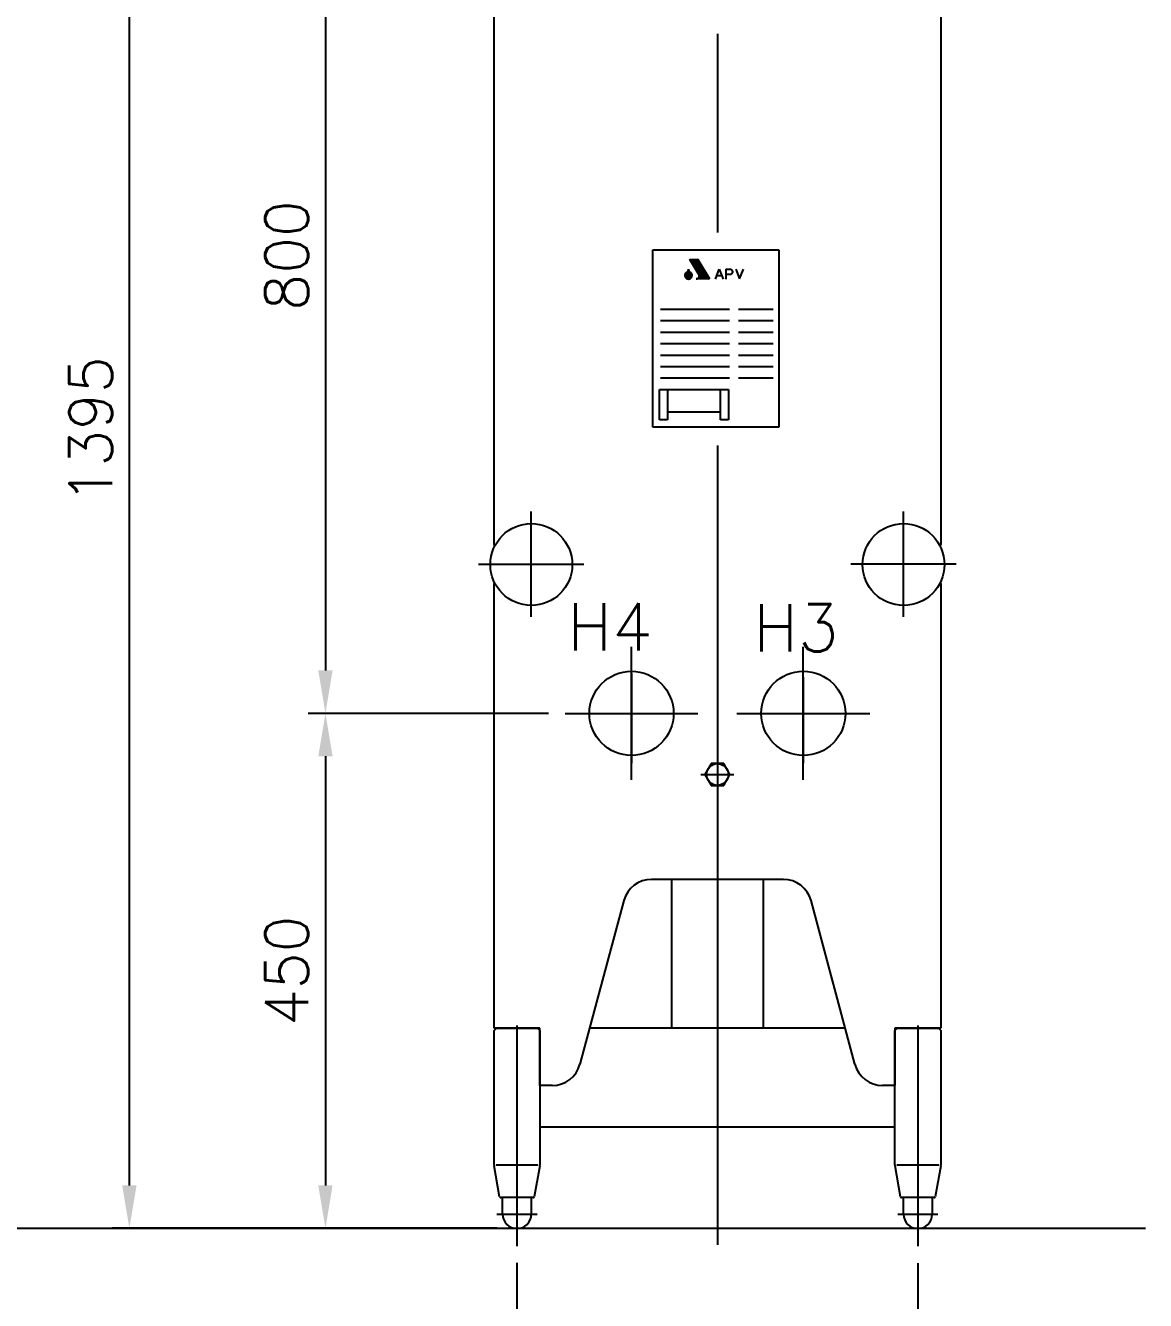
# Model space of a CAD drawing. Extents: x -206 to 10250, y 32 to 7175.
# Drawn here: x 4943 to 6643, y 3481 to 5417 of the extents above; entities that cross this region are included whole.
import ezdxf

# ---------------------------------------------------------------- set-up
doc = ezdxf.new("R2010")
doc.units = 0
doc.header["$LTSCALE"] = 187.5
doc.header["$PDSIZE"] = 200
doc.linetypes.add('CENTER', pattern=[2, 1.25, -0.25, 0.25, -0.25])
doc.layers.get('DEFPOINTS').update_dxf_attribs({"linetype": 'CONTINUOUS'})
for name, color, linetype in [('csl', 1, 'CENTER'), ('dim', 1, 'CONTINUOUS'), ('fsl', 3, 'CONTINUOUS'), ('text', 2, 'CONTINUOUS')]:
    doc.layers.add(name, color=color, linetype=linetype)
doc.styles.add('25', font='romans.shx', dxfattribs={"height": 62.5})
doc.styles.get("Standard").update_dxf_attribs({"font": 'romans'})
doc.dimstyles.get("Standard").update_dxf_attribs({"dimscale": 25, "dimtxt": 2.5, "dimasz": 2.5, "dimexe": 1, "dimexo": 1, "dimgap": 0.5, "dimtad": 1, "dimdec": 8, "dimdsep": 46, "dimtxsty": 'STANDARD', "dimcen": 3.5, "dimdle": 2, "dimclrd": 256, "dimclre": 256, "dimclrt": 2, "dimadec": 0, "dimazin": 0, "dimtfac": 0.72, "dimtmove": 0, "dimatfit": 0, "dimfxl": 1, "dimtolj": 1, "dimarcsym": 0})

# ---------------------------------------------------------------- blocks, each defined once
blk = doc.blocks.new('*d1_19')
at = {"layer": 'DEFPOINTS', "color": 0}
for p in [(5761.9, 4372.7), (5398.2, 3590.9), (5570.6, 3590.9)]:
    blk.add_point(p, dxfattribs=at)
at = {"layer": 'DIM', "lineweight": -2}
for p, q in [((5735.8, 4372.7), (5372.1, 4372.7)), ((5398.2, 4307.6), (5398.2, 3656.1)), ((5544.6, 3590.9), (5372.1, 3590.9))]:
    blk.add_line(p, q, dxfattribs=at)
at = {"layer": 'DIM'}
for points in [[(5387.3, 4307.6), (5409, 4307.6), (5398.2, 4372.7)], [(5387.3, 3656.1), (5409, 3656.1), (5398.2, 3590.9)]]:
    blk.add_solid(points, dxfattribs=at)
at = {"layer": 'DIM', "color": 2, "insert": (5339.5, 3981.8), "char_height": 65.19, "attachment_point": 5, "rotation": 90}
blk.add_mtext('\\A1;450', dxfattribs=at)
blk = doc.blocks.new('*d2_20')
at = {"layer": 'DEFPOINTS', "color": 0}
for p in [(5100.6, 6015.4), (5784.5, 6015.4), (5684.5, 3590.9)]:
    blk.add_point(p, dxfattribs=at)
at = {"layer": 'DIM', "lineweight": -2}
for p, q in [((5758.4, 6015.4), (5074.5, 6015.4)), ((5100.6, 3656.1), (5100.6, 5950.2)), ((5658.4, 3590.9), (5074.5, 3590.9))]:
    blk.add_line(p, q, dxfattribs=at)
at = {"layer": 'DIM'}
for points in [[(5089.7, 5950.2), (5111.5, 5950.2), (5100.6, 6015.4)], [(5089.7, 3656.1), (5111.5, 3656.1), (5100.6, 3590.9)]]:
    blk.add_solid(points, dxfattribs=at)
at = {"layer": 'DIM', "color": 2, "insert": (5041.9, 4803.2), "char_height": 65.19, "attachment_point": 5, "rotation": 90}
blk.add_mtext('\\A1;1395', dxfattribs=at)
blk = doc.blocks.new('*d3_21')
at = {"layer": 'DEFPOINTS', "color": 0}
for p in [(5688.8, 3564.4), (6297.2, 3563.7), (6297.2, 3357.5)]:
    blk.add_point(p, dxfattribs=at)
at = {"layer": 'DIM', "lineweight": -2}
for p, q in [((5688.8, 3538.4), (5688.8, 3331.5)), ((6297.2, 3537.7), (6297.2, 3331.5)), ((5754, 3357.5), (6232.1, 3357.5))]:
    blk.add_line(p, q, dxfattribs=at)
at = {"layer": 'DIM'}
for points in [[(5754, 3368.4), (5754, 3346.7), (5688.8, 3357.5)], [(6232.1, 3368.4), (6232.1, 3346.7), (6297.2, 3357.5)]]:
    blk.add_solid(points, dxfattribs=at)
at = {"layer": 'DIM', "color": 2, "insert": (5993, 3416.2), "char_height": 65.19, "attachment_point": 5}
blk.add_mtext('\\A1;350', dxfattribs=at)
blk = doc.blocks.new('*d7_25')
at = {"layer": 'DEFPOINTS', "color": 0}
for p in [(6123.4, 6465.5), (5862.7, 5882.8), (6123.4, 5882.8)]:
    blk.add_point(p, dxfattribs=at)
at = {"layer": 'DIM', "lineweight": -2}
for p, q in [((5862.7, 5908.9), (5862.7, 6491.6)), ((6123.4, 5908.9), (6123.4, 6491.6)), ((5927.9, 6465.5), (6058.2, 6465.5))]:
    blk.add_line(p, q, dxfattribs=at)
at = {"layer": 'DIM'}
for points in [[(5927.9, 6476.4), (5927.9, 6454.6), (5862.7, 6465.5)], [(6058.2, 6476.4), (6058.2, 6454.6), (6123.4, 6465.5)]]:
    blk.add_solid(points, dxfattribs=at)
at = {"layer": 'DIM', "color": 2, "insert": (6001.8, 6524.2), "char_height": 65.19, "attachment_point": 5}
blk.add_mtext('\\A1;150', dxfattribs=at)
blk = doc.blocks.new('*d8_26')
at = {"layer": 'DEFPOINTS', "color": 0}
for p in [(6332, 6586.2), (5654.1, 5885.1), (6332, 5885.1)]:
    blk.add_point(p, dxfattribs=at)
at = {"layer": 'DIM', "lineweight": -2}
for p, q in [((5654.1, 5911.1), (5654.1, 6612.3)), ((6332, 5911.1), (6332, 6612.3)), ((5719.3, 6586.2), (6266.8, 6586.2))]:
    blk.add_line(p, q, dxfattribs=at)
at = {"layer": 'DIM'}
for points in [[(5719.3, 6597.1), (5719.3, 6575.4), (5654.1, 6586.2)], [(6266.8, 6597.1), (6266.8, 6575.4), (6332, 6586.2)]]:
    blk.add_solid(points, dxfattribs=at)
at = {"layer": 'DIM', "color": 2, "insert": (5993, 6644.9), "char_height": 65.19, "attachment_point": 5}
blk.add_mtext('\\A1;390', dxfattribs=at)
blk = doc.blocks.new('*d9_27')
at = {"layer": 'DEFPOINTS', "color": 0}
for p in [(5761.9, 5763.4), (5398.2, 4372.7), (5762.8, 4372.7)]:
    blk.add_point(p, dxfattribs=at)
at = {"layer": 'DIM', "lineweight": -2}
for p, q in [((5735.8, 5763.4), (5372.1, 5763.4)), ((5398.2, 5698.2), (5398.2, 4437.9)), ((5736.7, 4372.7), (5372.1, 4372.7))]:
    blk.add_line(p, q, dxfattribs=at)
at = {"layer": 'DIM'}
for points in [[(5387.3, 5698.2), (5409, 5698.2), (5398.2, 5763.4)], [(5387.3, 4437.9), (5409, 4437.9), (5398.2, 4372.7)]]:
    blk.add_solid(points, dxfattribs=at)
at = {"layer": 'DIM', "color": 2, "insert": (5339.5, 5068.1), "char_height": 65.19, "attachment_point": 5, "rotation": 90}
blk.add_mtext('\\A1;800', dxfattribs=at)

msp = doc.modelspace()

# ---------------------------------------------------------------- linework, layer by layer
at = {"layer": 'CSL', "ltscale": 10}
for p, q in [((5993.04746178, 5404.39759527), (5993.04746178, 5103.14826014)), ((5993.04746178, 4779.58414958), (5993.04746178, 3565.73086381)), ((5710.57380917, 4519.47734783), (5710.57380917, 4679.2762585)), ((5710.57380917, 4519.47734783), (5710.57380917, 4679.2762585)), ((6275.52111439, 4519.47734783), (6275.52111439, 4679.2762585)), ((5630.67435384, 4599.37680316), (5790.4732645, 4599.37680316)), ((6355.42056972, 4599.37680316), (6195.62165906, 4599.37680316)), ((5862.67500673, 4271.91499534), (5862.67500673, 4473.55772582)), ((6123.41991683, 4271.91499534), (6123.41991683, 4473.55772582)), ((5862.67500673, 4433.25496128), (5862.67500673, 4297.02680961)), ((6123.41991683, 4427.77560427), (6123.41991683, 4297.02680961)), ((5761.85364149, 4372.73636058), (5963.49637197, 4372.73636058)), ((6022.59855159, 4372.73636058), (6224.24128207, 4372.73636058)), ((5688.84506666, 3898.96986258), (5688.84506666, 3563.73625344)), ((6297.2498569, 3898.96986258), (6297.2498569, 3563.73625344)), ((5657.14755485, 3687.48805048), (5720.54257847, 3687.48805048)), ((5657.14755485, 3687.48805048), (5720.54257847, 3687.48805048)), ((6265.55234509, 3687.48805048), (6328.94736871, 3687.48805048)), ((5658.42482715, 3612.23037278), (5719.26530617, 3612.23037278)), ((5658.42482715, 3612.23037278), (5719.26530617, 3612.23037278)), ((6266.82961739, 3612.23037278), (6327.67009641, 3612.23037278))]:
    msp.add_line(p, q, dxfattribs=at)
at = {"layer": 'CSL', "linetype": 'Continuous', "ltscale": 10}
msp.add_line((5967.91789375, 4279.91117258), (6018.17702981, 4279.91117258), dxfattribs=at)
at = {"layer": 'DIM'}
for p, q in [((5895.25915314, 5076.55071641), (6086.47208722, 5076.55071641)), ((5895.25915314, 4807.1143093), (5895.25915314, 5076.55071641)), ((6086.47208722, 5076.55071641), (6086.47208722, 4807.1143093)), ((5964.65501125, 5039.11707268), (5951.26973897, 5061.84584278)), ((5951.26973897, 5061.84584278), (5963.51133319, 5061.84584278)), ((5951.27808066, 5061.83167823), (5951.2922452, 5061.84584278)), ((5980.61573712, 5032.51515785), (5951.28505219, 5061.84584278)), ((5951.3545999, 5061.70174524), (5951.49869744, 5061.84584278)), ((5951.43111915, 5061.57181226), (5951.70514967, 5061.84584278)), ((5980.73065342, 5032.60669378), (5951.49150442, 5061.84584278)), ((5951.5076384, 5061.44187927), (5951.9116019, 5061.84584278)), ((5980.40928488, 5032.51515785), (5951.54356016, 5061.38088257)), ((5951.58415765, 5061.31194629), (5952.11805414, 5061.84584278)), ((5951.66067689, 5061.1820133), (5952.32450637, 5061.84584278)), ((5980.43489487, 5033.10890456), (5951.69795665, 5061.84584278)), ((5951.73719614, 5061.05208031), (5952.5309586, 5061.84584278)), ((5951.81371539, 5060.92214733), (5952.73741084, 5061.84584278)), ((5980.20283265, 5032.51515785), (5951.83931871, 5060.87867179)), ((5951.89023464, 5060.79221434), (5952.94386307, 5061.84584278)), ((5980.13913632, 5033.61111535), (5951.90440889, 5061.84584278)), ((5951.96675389, 5060.66228136), (5953.1503153, 5061.84584278)), ((5952.04327313, 5060.53234837), (5953.35676754, 5061.84584278)), ((5979.84337777, 5034.11332613), (5952.11086112, 5061.84584278)), ((5952.11979238, 5060.40241539), (5953.56321977, 5061.84584278)), ((5979.99638042, 5032.51515785), (5952.13507726, 5060.376461)), ((5952.19631163, 5060.2724824), (5953.769672, 5061.84584278)), ((5952.27283088, 5060.14254941), (5953.97612424, 5061.84584278)), ((5979.54761922, 5034.61553691), (5952.31731335, 5061.84584278)), ((5952.34935012, 5060.01261643), (5954.18257647, 5061.84584278)), ((5952.42586937, 5059.88268344), (5954.3890287, 5061.84584278)), ((5979.78992818, 5032.51515785), (5952.43083581, 5059.87425022)), ((5952.50238862, 5059.75275046), (5954.59548094, 5061.84584278)), ((5979.25186067, 5035.11774769), (5952.52376559, 5061.84584278)), ((5952.57890787, 5059.62281747), (5954.80193317, 5061.84584278)), ((5952.65542712, 5059.49288449), (5955.00838541, 5061.84584278)), ((5979.58347595, 5032.51515785), (5952.72659436, 5059.37203944)), ((5978.95610212, 5035.61995848), (5952.73021782, 5061.84584278)), ((5952.73194636, 5059.3629515), (5955.21483764, 5061.84584278)), ((5952.80846561, 5059.23301852), (5955.42128987, 5061.84584278)), ((5952.88498486, 5059.10308553), (5955.62774211, 5061.84584278)), ((5978.66034357, 5036.12216926), (5952.93667006, 5061.84584278)), ((5952.96150411, 5058.97315254), (5955.83419434, 5061.84584278)), ((5979.37702372, 5032.51515785), (5953.02235291, 5058.86982865)), ((5953.03802336, 5058.84321956), (5956.04064657, 5061.84584278)), ((5953.1145426, 5058.71328657), (5956.24709881, 5061.84584278)), ((5978.36458502, 5036.62438004), (5953.14312229, 5061.84584278)), ((5953.19106185, 5058.58335359), (5956.45355104, 5061.84584278)), ((5953.2675811, 5058.4534206), (5956.66000327, 5061.84584278)), ((5979.17057148, 5032.51515785), (5953.31811146, 5058.36761787)), ((5953.34410035, 5058.32348762), (5956.86645551, 5061.84584278)), ((5978.06882647, 5037.12659082), (5953.34957452, 5061.84584278)), ((5953.42061959, 5058.19355463), (5957.07290774, 5061.84584278)), ((5953.49713884, 5058.06362164), (5957.27935997, 5061.84584278)), ((5977.77306792, 5037.62880161), (5953.55602676, 5061.84584278)), ((5953.57365809, 5057.93368866), (5957.48581221, 5061.84584278)), ((5978.96411925, 5032.51515785), (5953.61387001, 5057.86540709)), ((5953.65017734, 5057.80375567), (5957.69226444, 5061.84584278)), ((5953.72669659, 5057.67382269), (5957.89871667, 5061.84584278)), ((5977.47730937, 5038.13101239), (5953.76247899, 5061.84584278)), ((5953.80321583, 5057.5438897), (5958.10516891, 5061.84584278)), ((5953.87973508, 5057.41395672), (5958.31162114, 5061.84584278)), ((5978.75766702, 5032.51515785), (5953.90962856, 5057.36319631)), ((5953.95625433, 5057.28402373), (5958.51807338, 5061.84584278)), ((5977.18155083, 5038.63322317), (5953.96893122, 5061.84584278)), ((5954.03277358, 5057.15409074), (5958.72452561, 5061.84584278)), ((5954.10929282, 5057.02415776), (5958.93097784, 5061.84584278)), ((5976.88579228, 5039.13543396), (5954.17538346, 5061.84584278)), ((5954.18581207, 5056.89422477), (5959.13743008, 5061.84584278)), ((5978.55121478, 5032.51515785), (5954.2053871, 5056.86098552)), ((5954.26233132, 5056.76429179), (5959.34388231, 5061.84584278)), ((5954.33885057, 5056.6343588), (5959.55033454, 5061.84584278)), ((5976.59003373, 5039.63764474), (5954.38183569, 5061.84584278)), ((5954.41536982, 5056.50442582), (5959.75678678, 5061.84584278)), ((5954.49188906, 5056.37449283), (5959.96323901, 5061.84584278)), ((5978.34476255, 5032.51515785), (5954.50114565, 5056.35877474)), ((5954.56840831, 5056.24455984), (5960.16969124, 5061.84584278)), ((5976.29427518, 5040.13985552), (5954.58828792, 5061.84584278)), ((5954.64492756, 5056.11462686), (5960.37614348, 5061.84584278)), ((5954.72144681, 5055.98469387), (5960.58259571, 5061.84584278)), ((5975.99851663, 5040.6420663), (5954.79474016, 5061.84584278)), ((5978.13831031, 5032.51515785), (5954.7969042, 5055.85656396)), ((5954.79796606, 5055.85476089), (5960.78904794, 5061.84584278)), ((5954.8744853, 5055.7248279), (5960.99550018, 5061.84584278)), ((5954.95100455, 5055.59489492), (5961.20195241, 5061.84584278)), ((5975.70275808, 5041.14427709), (5955.00119239, 5061.84584278)), ((5955.0275238, 5055.46496193), (5961.40840464, 5061.84584278)), ((5977.93185808, 5032.51515785), (5955.09266275, 5055.35435318)), ((5955.10404305, 5055.33502894), (5961.61485688, 5061.84584278)), ((5955.18056229, 5055.20509596), (5961.82130911, 5061.84584278)), ((5975.40699953, 5041.64648787), (5955.20764462, 5061.84584278)), ((5955.25708154, 5055.07516297), (5962.02776135, 5061.84584278)), ((5955.33360079, 5054.94522999), (5962.23421358, 5061.84584278)), ((5977.72540585, 5032.51515785), (5955.3884213, 5054.85214239)), ((5955.41012004, 5054.815297), (5962.44066581, 5061.84584278)), ((5975.11124098, 5042.14869865), (5955.41409686, 5061.84584278)), ((5955.48663929, 5054.68536402), (5962.64711805, 5061.84584278)), ((5955.56315853, 5054.55543103), (5962.85357028, 5061.84584278)), ((5974.81548243, 5042.65090943), (5955.62054909, 5061.84584278)), ((5955.63967778, 5054.42549804), (5963.06002251, 5061.84584278)), ((5977.51895361, 5032.51515785), (5955.68417985, 5054.34993161)), ((5955.71619703, 5054.29556506), (5963.26647475, 5061.84584278)), ((5955.79271628, 5054.16563207), (5963.47292698, 5061.84584278)), ((5974.51972388, 5043.15312022), (5955.82700132, 5061.84584278)), ((5955.86923552, 5054.03569909), (5963.5736176, 5061.74008116)), ((5955.94575477, 5053.9057661), (5963.65013685, 5061.61014818)), ((5977.31250138, 5032.51515785), (5955.9799384, 5053.84772083)), ((5956.02227402, 5053.77583312), (5963.7266561, 5061.48021519)), ((5974.22396533, 5043.655331), (5956.03345356, 5061.84584278)), ((5956.09879327, 5053.64590013), (5963.80317534, 5061.35028221)), ((5956.17531252, 5053.51596714), (5963.87969459, 5061.22034922)), ((5973.92820678, 5044.15754178), (5956.23990579, 5061.84584278)), ((5956.25183176, 5053.38603416), (5963.95621384, 5061.09041624)), ((5977.10604915, 5032.51515785), (5956.27569695, 5053.34551004)), ((5956.32835101, 5053.25610117), (5964.03273309, 5060.96048325)), ((5956.40487026, 5053.12616819), (5964.10925234, 5060.83055026)), ((5973.63244824, 5044.65975257), (5956.44635802, 5061.84584278)), ((5956.48138951, 5052.9962352), (5964.18577158, 5060.70061728)), ((5956.55790876, 5052.86630222), (5964.26229083, 5060.57068429)), ((5956.634428, 5052.73636923), (5964.33881008, 5060.44075131)), ((5973.33668969, 5045.16196335), (5956.65281026, 5061.84584278)), ((5956.71094725, 5052.60643624), (5964.41532933, 5060.31081832)), ((5956.7874665, 5052.47650326), (5964.49184857, 5060.18088534)), ((5973.04093114, 5045.66417413), (5956.85926249, 5061.84584278)), ((5956.86398575, 5052.34657027), (5964.56836782, 5060.05095235)), ((5956.94050499, 5052.21663729), (5964.64488707, 5059.92101936)), ((5957.01702424, 5052.0867043), (5964.72140632, 5059.79108638)), ((5972.74517259, 5046.16638491), (5957.06571473, 5061.84584278)), ((5957.09354349, 5051.95677132), (5964.79792557, 5059.66115339)), ((5957.17006274, 5051.82683833), (5964.87444481, 5059.53122041)), ((5957.24658199, 5051.69690534), (5964.95096406, 5059.40128742)), ((5972.44941404, 5046.6685957), (5957.27216696, 5061.84584278)), ((5957.32310123, 5051.56697236), (5965.02748331, 5059.27135444)), ((5957.39962048, 5051.43703937), (5965.10400256, 5059.14142145)), ((5957.47613973, 5051.30710639), (5965.18052181, 5059.01148846)), ((5972.15365549, 5047.17080648), (5957.47861919, 5061.84584278)), ((5957.55265898, 5051.1771734), (5965.25704105, 5058.88155548)), ((5957.62917822, 5051.04724042), (5965.3335603, 5058.75162249)), ((5971.85789694, 5047.67301726), (5957.68507143, 5061.84584278)), ((5957.70569747, 5050.91730743), (5965.41007955, 5058.62168951)), ((5957.78221672, 5050.78737445), (5965.4865988, 5058.49175652)), ((5957.85873597, 5050.65744146), (5965.56311804, 5058.36182354)), ((5971.56213839, 5048.17522805), (5957.89152366, 5061.84584278)), ((5957.93525522, 5050.52750847), (5965.63963729, 5058.23189055)), ((5958.01177446, 5050.39757549), (5965.71615654, 5058.10195756)), ((5958.08829371, 5050.2676425), (5965.79267579, 5057.97202458)), ((5971.26637984, 5048.67743883), (5958.09797589, 5061.84584278)), ((5958.16481296, 5050.13770952), (5965.86919504, 5057.84209159)), ((5958.24133221, 5050.00777653), (5965.94571428, 5057.71215861)), ((5970.97062129, 5049.17964961), (5958.30442813, 5061.84584278)), ((5958.31785145, 5049.87784355), (5966.02223353, 5057.58222562)), ((5958.3943707, 5049.74791056), (5966.09875278, 5057.45229264)), ((5958.47088995, 5049.61797757), (5966.17527203, 5057.32235965)), ((5970.67486274, 5049.68186039), (5958.51088036, 5061.84584278)), ((5958.5474092, 5049.48804459), (5966.25179127, 5057.19242666)), ((5958.62392845, 5049.3581116), (5966.32831052, 5057.06249368)), ((5958.70044769, 5049.22817862), (5966.40482977, 5056.93256069)), ((5970.37910419, 5050.18407118), (5958.71733259, 5061.84584278)), ((5958.77696694, 5049.09824563), (5966.48134902, 5056.80262771)), ((5958.85348619, 5048.96831265), (5966.55786827, 5056.67269472)), ((5970.08334564, 5050.68628196), (5958.92378483, 5061.84584278)), ((5958.93000544, 5048.83837966), (5966.63438751, 5056.54276174)), ((5959.00652469, 5048.70844667), (5966.71090676, 5056.41282875)), ((5959.08304393, 5048.57851369), (5966.78742601, 5056.28289576)), ((5969.7875871, 5051.18849274), (5959.13023706, 5061.84584278)), ((5959.15956318, 5048.4485807), (5966.86394526, 5056.15296278)), ((5959.23608243, 5048.31864772), (5966.94046451, 5056.02302979)), ((5959.31260168, 5048.18871473), (5967.01698375, 5055.89309681)), ((5969.49182855, 5051.69070352), (5959.33668929, 5061.84584278)), ((5959.38912092, 5048.05878175), (5967.093503, 5055.76316382)), ((5959.46564017, 5047.92884876), (5967.17002225, 5055.63323084)), ((5959.54215942, 5047.79891577), (5967.2465415, 5055.50329785)), ((5969.19607, 5052.19291431), (5959.54314153, 5061.84584278)), ((5959.61867867, 5047.66898279), (5967.32306074, 5055.37336486)), ((5959.69519792, 5047.5390498), (5967.39957999, 5055.24343188)), ((5968.90031145, 5052.69512509), (5959.74959376, 5061.84584278)), ((5959.77171716, 5047.40911682), (5967.47609924, 5055.11349889)), ((5959.84823641, 5047.27918383), (5967.55261849, 5054.98356591)), ((5959.92475566, 5047.14925085), (5967.62913774, 5054.85363292)), ((5968.6045529, 5053.19733587), (5959.95604599, 5061.84584278)), ((5960.00127491, 5047.01931786), (5967.70565698, 5054.72369994)), ((5960.07779415, 5046.88938487), (5967.78217623, 5054.59376695)), ((5960.1543134, 5046.75945189), (5967.85869548, 5054.46383396)), ((5968.30879435, 5053.69954666), (5960.16249823, 5061.84584278)), ((5960.23083265, 5046.6295189), (5967.93521473, 5054.33390098)), ((5960.3073519, 5046.49958592), (5968.01173397, 5054.20396799)), ((5968.0130358, 5054.20175744), (5960.36895046, 5061.84584278)), ((5960.38387115, 5046.36965293), (5968.08825322, 5054.07403501)), ((5960.46039039, 5046.23971995), (5968.16477247, 5053.94410202)), ((5960.53690964, 5046.10978696), (5968.24129172, 5053.81416904)), ((5967.71727725, 5054.70396822), (5960.5754027, 5061.84584278)), ((5960.61342889, 5045.97985397), (5968.31781097, 5053.68423605)), ((5960.68994814, 5045.84992099), (5968.39433021, 5053.55430307)), ((5960.76646739, 5045.719988), (5968.47084946, 5053.42437008)), ((5967.4215187, 5055.206179), (5960.78185493, 5061.84584278)), ((5960.84298663, 5045.59005502), (5968.54736871, 5053.29443709)), ((5960.91950588, 5045.46012203), (5968.62388796, 5053.16450411)), ((5967.12576015, 5055.70838979), (5960.98830716, 5061.84584278)), ((5960.99602513, 5045.33018905), (5968.7004072, 5053.03457112)), ((5961.07254438, 5045.20025606), (5968.77692645, 5052.90463814)), ((5966.8300016, 5056.21060057), (5961.1947594, 5061.84584278)), ((5966.53424305, 5056.71281135), (5961.40121163, 5061.84584278)), ((5966.2384845, 5057.21502213), (5961.60766386, 5061.84584278)), ((5965.94272596, 5057.71723292), (5961.8141161, 5061.84584278)), ((5965.64696741, 5058.2194437), (5962.02056833, 5061.84584278)), ((5965.35120886, 5058.72165448), (5962.22702056, 5061.84584278)), ((5965.05545031, 5059.22386527), (5962.4334728, 5061.84584278)), ((5964.75969176, 5059.72607605), (5962.63992503, 5061.84584278)), ((5964.46393321, 5060.22828683), (5962.84637726, 5061.84584278)), ((5964.16817466, 5060.73049761), (5963.0528295, 5061.84584278)), ((5963.87241611, 5061.2327084), (5963.25928173, 5061.84584278)), ((5963.57665756, 5061.73491918), (5963.46573396, 5061.84584278)), ((5963.51133319, 5061.84584278), (5980.78456013, 5032.51515785)), ((5949.57650111, 5032.22828229), (5943.76949193, 5038.03529147)), ((5943.78298781, 5038.18347767), (5949.86560382, 5044.26609367)), ((5943.79825945, 5036.9243528), (5950.39332941, 5043.51942277)), ((5948.23910664, 5032.29128026), (5943.8324899, 5036.697897)), ((5950.65594832, 5032.42323159), (5943.96444123, 5039.11473868)), ((5944.03760183, 5035.88929868), (5951.02921724, 5042.88091409)), ((5944.28778002, 5039.96266638), (5946.91162575, 5042.58651211)), ((5951.57310006, 5032.78047636), (5944.321686, 5040.03189042)), ((5944.42747582, 5035.00477617), (5951.77451792, 5042.35181826)), ((5946.08179358, 5033.17419682), (5944.71540646, 5034.54058394)), ((5952.36419349, 5033.26377942), (5944.80498906, 5040.82298385)), ((5944.93837326, 5034.24127711), (5952.53801697, 5041.84092082)), ((5953.04448375, 5033.85788566), (5945.3990953, 5041.50327411)), ((5945.55826197, 5033.58676931), (5953.19252478, 5041.22103212)), ((5953.61778362, 5034.5589823), (5946.10019194, 5042.07657398)), ((5946.28562302, 5033.03973386), (5953.73956022, 5040.49367106)), ((5954.07837222, 5035.3727902), (5946.88402447, 5042.56713796)), ((5947.12870275, 5032.60841709), (5954.170877, 5039.65059133)), ((5954.40806388, 5036.31749505), (5947.58046471, 5043.14509422)), ((5948.10991858, 5032.31523641), (5954.46405767, 5038.6693755)), ((5954.56395895, 5037.43599648), (5948.16994421, 5043.83001122)), ((5948.20721633, 5043.88210269), (5949.45625681, 5045.13114317)), ((5954.42528764, 5038.84906429), (5948.64823137, 5044.62612057)), ((5949.47952845, 5045.06921999), (5948.99944743, 5045.54930101)), ((5949.11663099, 5046.06591385), (5949.19128472, 5046.14056759)), ((5949.18598063, 5046.63716431), (5949.13108885, 5046.69205609)), ((5949.28270119, 5032.21362251), (5954.56567157, 5037.4965929)), ((5950.81522486, 5032.47174969), (5954.30754439, 5035.96406922)), ((5976.89959691, 5032.51515785), (5956.5714555, 5052.84329926)), ((5976.69314468, 5032.51515785), (5956.86721405, 5052.34108848)), ((5976.48669245, 5032.51515785), (5957.1629726, 5051.8388777)), ((5976.28024021, 5032.51515785), (5957.45873115, 5051.33666691)), ((5976.07378798, 5032.51515785), (5957.75448969, 5050.83445613)), ((5975.86733575, 5032.51515785), (5958.05024824, 5050.33224535)), ((5975.66088351, 5032.51515785), (5958.34600679, 5049.83003457)), ((5975.45443128, 5032.51515785), (5958.64176534, 5049.32782378)), ((5975.24797905, 5032.51515785), (5958.93752389, 5048.825613)), ((5975.04152681, 5032.51515785), (5959.23328244, 5048.32340222)), ((5974.83507458, 5032.51515785), (5959.52904099, 5047.82119143)), ((5974.62862235, 5032.51515785), (5959.82479954, 5047.31898065)), ((5974.42217011, 5032.51515785), (5960.12055809, 5046.81676987)), ((5974.21571788, 5032.51515785), (5960.41631664, 5046.31455909)), ((5974.00926564, 5032.51515785), (5960.71207519, 5045.8123483)), ((5973.80281341, 5032.51515785), (5961.00783374, 5045.31013752)), ((5961.14906362, 5045.07032307), (5968.8534457, 5052.77470515)), ((5961.22558287, 5044.94039009), (5968.92996495, 5052.64477217)), ((5961.30210212, 5044.8104571), (5969.0064842, 5052.51483918)), ((5973.59636118, 5032.51515785), (5961.30359229, 5044.80792674)), ((5961.37862137, 5044.68052412), (5969.08300344, 5052.38490619)), ((5961.45514062, 5044.55059113), (5969.15952269, 5052.25497321)), ((5961.53165986, 5044.42065815), (5969.23604194, 5052.12504022)), ((5973.38990894, 5032.51515785), (5961.59935083, 5044.30571596)), ((5961.60817911, 5044.29072516), (5969.31256119, 5051.99510724)), ((5961.68469836, 5044.16079217), (5969.38908044, 5051.86517425)), ((5961.76121761, 5044.03085919), (5969.46559968, 5051.73524127)), ((5961.83773685, 5043.9009262), (5969.54211893, 5051.60530828)), ((5973.18345671, 5032.51515785), (5961.89510938, 5043.80350517)), ((5961.9142561, 5043.77099322), (5969.61863818, 5051.47537529)), ((5961.99077535, 5043.64106023), (5969.69515743, 5051.34544231)), ((5962.0672946, 5043.51112725), (5969.77167667, 5051.21550932)), ((5962.14381385, 5043.38119426), (5969.84819592, 5051.08557634)), ((5972.97700448, 5032.51515785), (5962.19086793, 5043.30129439)), ((5962.22033309, 5043.25126128), (5969.92471517, 5050.95564335)), ((5962.29685234, 5043.12132829), (5970.00123442, 5050.82571037)), ((5962.37337159, 5042.9913953), (5970.07775367, 5050.69577738)), ((5962.44989084, 5042.86146232), (5970.15427291, 5050.56584439)), ((5972.77055224, 5032.51515785), (5962.48662648, 5042.79908361)), ((5962.52641009, 5042.73152933), (5970.23079216, 5050.43591141)), ((5962.60292933, 5042.60159635), (5970.30731141, 5050.30597842)), ((5962.67944858, 5042.47166336), (5970.38383066, 5050.17604544)), ((5962.75596783, 5042.34173038), (5970.4603499, 5050.04611245)), ((5972.56410001, 5032.51515785), (5962.78238503, 5042.29687282)), ((5962.83248708, 5042.21179739), (5970.53686915, 5049.91617947)), ((5962.83910251, 5032.51515785), (5974.1332738, 5043.80932914)), ((5962.90900632, 5042.0818644), (5970.6133884, 5049.78624648)), ((5962.98552557, 5041.95193142), (5970.68990765, 5049.65631349)), ((5963.04555474, 5032.51515785), (5974.20979305, 5043.67939615)), ((5963.06204482, 5041.82199843), (5970.7664269, 5049.52638051)), ((5972.35764778, 5032.51515785), (5963.07814358, 5041.79466204)), ((5963.13856407, 5041.69206545), (5970.84294614, 5049.39644752)), ((5963.21508332, 5041.56213246), (5970.91946539, 5049.26651454)), ((5963.25200698, 5032.51515785), (5974.2863123, 5043.54946317)), ((5963.29160256, 5041.43219948), (5970.99598464, 5049.13658155)), ((5963.36812181, 5041.30226649), (5971.07250389, 5049.00664857)), ((5972.15119554, 5032.51515785), (5963.37390213, 5041.29245126)), ((5963.44464106, 5041.1723335), (5971.14902314, 5048.87671558)), ((5963.45845921, 5032.51515785), (5974.36283154, 5043.41953018)), ((5963.52116031, 5041.04240052), (5971.22554238, 5048.74678259)), ((5963.59767955, 5040.91246753), (5971.30206163, 5048.61684961)), ((5963.66491144, 5032.51515785), (5974.43935079, 5043.2895972)), ((5971.94474331, 5032.51515785), (5963.66966068, 5040.79024048)), ((5963.6741988, 5040.78253455), (5971.37858088, 5048.48691662)), ((5964.71891514, 5032.51515785), (5963.6952482, 5033.53882478)), ((5963.75071805, 5040.65260156), (5971.45510013, 5048.35698364)), ((5964.92536737, 5032.51515785), (5963.80580458, 5033.63472064)), ((5963.8272373, 5040.52266858), (5971.53161937, 5048.22705065)), ((5963.87136368, 5032.51515785), (5974.51587004, 5043.15966421)), ((5963.90375655, 5040.39273559), (5971.60813862, 5048.09711767)), ((5965.1318196, 5032.51515785), (5963.91290391, 5033.73407354)), ((5971.73829108, 5032.51515785), (5963.96541923, 5040.28802969)), ((5963.98027579, 5040.2628026), (5971.68465787, 5047.96718468)), ((5965.33827184, 5032.51515785), (5964.01655917, 5033.83687051)), ((5964.05679504, 5040.13286962), (5971.76117712, 5047.83725169)), ((5964.07781591, 5032.51515785), (5974.59238929, 5043.02973122)), ((5965.54472407, 5032.51515785), (5964.1167718, 5033.94311012)), ((5964.13331429, 5040.00293663), (5971.83769637, 5047.70731871)), ((5964.20983354, 5039.87300365), (5971.91421561, 5047.57738572)), ((5965.7511763, 5032.51515785), (5964.2135317, 5034.05280245)), ((5971.53183884, 5032.51515785), (5964.26117778, 5039.78581891)), ((5964.28426814, 5032.51515785), (5974.66890854, 5042.89979824)), ((5964.28635279, 5039.74307066), (5971.99073486, 5047.44745274)), ((5965.95762854, 5032.51515785), (5964.30681713, 5034.16596926)), ((5964.36287203, 5039.61313768), (5972.06725411, 5047.31751975)), ((5964.38618253, 5034.2686901), (5974.05675455, 5043.93926212)), ((5966.16408077, 5032.51515785), (5964.39659425, 5034.28264437)), ((5964.43939128, 5039.48320469), (5972.14377336, 5047.18758677)), ((5966.370533, 5032.51515785), (5964.4828166, 5034.40287425)), ((5964.49072038, 5032.51515785), (5974.74542778, 5042.76986525)), ((5964.51591053, 5039.3532717), (5972.2202926, 5047.05765378)), ((5971.32538661, 5032.51515785), (5964.55693633, 5039.28360813)), ((5966.57698524, 5032.51515785), (5964.56542427, 5034.52671882)), ((5964.59242978, 5039.22333872), (5972.29681185, 5046.92772079)), ((5966.78343747, 5032.51515785), (5964.64434276, 5034.65425256)), ((5964.66888602, 5039.09334272), (5972.3733311, 5046.79778781)), ((5964.69717261, 5032.51515785), (5974.82194703, 5042.63993227)), ((5966.98988971, 5032.51515785), (5964.71948161, 5034.78556594)), ((5964.74278921, 5038.96079368), (5972.44985035, 5046.66785482)), ((5964.74645549, 5034.8354153), (5973.9802353, 5044.06919511)), ((5967.19634194, 5032.51515785), (5964.79073256, 5034.92076723)), ((5964.81276559, 5038.82431784), (5972.5263696, 5046.53792184)), ((5971.11893438, 5032.51515785), (5964.81563828, 5038.81845394)), ((5967.40279417, 5032.51515785), (5964.85796725, 5035.05998477)), ((5964.8786798, 5038.68377981), (5972.60288884, 5046.40798885)), ((5964.90362484, 5032.51515785), (5974.89846628, 5042.50999928)), ((5967.60924641, 5032.51515785), (5964.92103436, 5035.20336989)), ((5964.93032684, 5035.22573888), (5973.90371606, 5044.1991281)), ((5964.94037239, 5038.53902016), (5972.67940809, 5046.27805587)), ((5970.91248214, 5032.51515785), (5964.9738764, 5038.45376359)), ((5967.81569864, 5032.51515785), (5964.97975591, 5035.35110057)), ((5964.99765588, 5038.38985142), (5972.75592734, 5046.14812288)), ((5968.02215087, 5032.51515785), (5965.0339226, 5035.50338611)), ((5965.0497802, 5035.55164447), (5973.82719681, 5044.32906108)), ((5965.05030972, 5038.23605303), (5972.83244659, 5046.01818989)), ((5970.70602991, 5032.51515785), (5965.07950211, 5038.14168565)), ((5968.22860311, 5032.51515785), (5965.08328781, 5035.66047314)), ((5965.09807376, 5038.07736483), (5972.90896584, 5045.88825691)), ((5965.11007708, 5032.51515785), (5974.97498553, 5042.3800663)), ((5968.43505534, 5032.51515785), (5965.12755979, 5035.8226534)), ((5965.13197338, 5035.84028989), (5973.75067756, 5044.45899407)), ((5965.14063972, 5037.91347856), (5972.98548508, 5045.75832392)), ((5970.49957767, 5032.51515785), (5965.15259271, 5037.86214281)), ((5968.64150757, 5032.51515785), (5965.1663914, 5035.99027402)), ((5965.17763996, 5037.74402657), (5973.06200433, 5045.62839094)), ((5965.1887349, 5036.10350364), (5973.67415831, 5044.58892705)), ((5968.84795981, 5032.51515785), (5965.19936636, 5036.16375129)), ((5970.29312544, 5032.51515785), (5965.20270645, 5037.60557684)), ((5965.20863233, 5037.56856671), (5973.13852358, 5045.49845795)), ((5969.05441204, 5032.51515785), (5965.2259805, 5036.34358939)), ((5965.22650292, 5036.34772389), (5973.59763907, 5044.71886004)), ((5965.23307931, 5037.38656145), (5973.21504283, 5045.36852497)), ((5970.08667321, 5032.51515785), (5965.23529632, 5037.36653474)), ((5969.26086427, 5032.51515785), (5965.24561554, 5036.53040658)), ((5965.24924848, 5036.57692169), (5973.52111982, 5044.84879302)), ((5965.25031875, 5037.19734866), (5973.29156207, 5045.23859198)), ((5969.88022097, 5032.51515785), (5965.25382651, 5037.14155231)), ((5969.46731651, 5032.51515785), (5965.25750163, 5036.72497272)), ((5965.25952145, 5037.00009912), (5973.36808132, 5045.108659)), ((5965.25962773, 5036.79375317), (5973.44460057, 5044.97872601)), ((5969.67376874, 5032.51515785), (5965.26066177, 5036.92826481)), ((5965.31652931, 5032.51515785), (5975.05150477, 5042.25013331)), ((5965.52298154, 5032.51515785), (5975.12802402, 5042.12020032)), ((5965.72943378, 5032.51515785), (5975.20454327, 5041.99026734)), ((5965.93588601, 5032.51515785), (5975.28106252, 5041.86033435)), ((5966.14233824, 5032.51515785), (5975.35758177, 5041.73040137)), ((5966.34879048, 5032.51515785), (5975.43410101, 5041.60046838)), ((5966.55524271, 5032.51515785), (5975.51062026, 5041.4705354)), ((5966.76169494, 5032.51515785), (5975.58713951, 5041.34060241)), ((5966.96814718, 5032.51515785), (5975.66365876, 5041.21066942)), ((5967.17459941, 5032.51515785), (5975.740178, 5041.08073644)), ((5967.38105165, 5032.51515785), (5975.81669725, 5040.95080345)), ((5967.58750388, 5032.51515785), (5975.8932165, 5040.82087047)), ((5967.79395611, 5032.51515785), (5975.96973575, 5040.69093748)), ((5968.00040835, 5032.51515785), (5976.046255, 5040.5610045)), ((5968.20686058, 5032.51515785), (5976.12277424, 5040.43107151)), ((5968.41331281, 5032.51515785), (5976.19929349, 5040.30113852)), ((5968.61976505, 5032.51515785), (5976.27581274, 5040.17120554)), ((5968.82621728, 5032.51515785), (5976.35233199, 5040.04127255)), ((5969.03266951, 5032.51515785), (5976.42885124, 5039.91133957)), ((5969.23912175, 5032.51515785), (5976.50537048, 5039.78140658)), ((5969.44557398, 5032.51515785), (5976.58188973, 5039.6514736)), ((5969.65202621, 5032.51515785), (5976.65840898, 5039.52154061)), ((5969.85847845, 5032.51515785), (5976.73492823, 5039.39160762)), ((5970.06493068, 5032.51515785), (5976.81144747, 5039.26167464)), ((5970.27138291, 5032.51515785), (5976.88796672, 5039.13174165)), ((5970.47783515, 5032.51515785), (5976.96448597, 5039.00180867)), ((5970.68428738, 5032.51515785), (5977.04100522, 5038.87187568)), ((5970.89073962, 5032.51515785), (5977.11752447, 5038.7419427)), ((5971.09719185, 5032.51515785), (5977.19404371, 5038.61200971)), ((5971.30364408, 5032.51515785), (5977.27056296, 5038.48207672)), ((5971.51009632, 5032.51515785), (5977.34708221, 5038.35214374)), ((5971.71654855, 5032.51515785), (5977.42360146, 5038.22221075)), ((5971.92300078, 5032.51515785), (5977.5001207, 5038.09227777)), ((5972.12945302, 5032.51515785), (5977.57663995, 5037.96234478)), ((5972.33590525, 5032.51515785), (5977.6531592, 5037.8324118)), ((5972.54235748, 5032.51515785), (5977.72967845, 5037.70247881)), ((5972.74880972, 5032.51515785), (5977.8061977, 5037.57254582)), ((5972.95526195, 5032.51515785), (5977.88271694, 5037.44261284)), ((5973.16171418, 5032.51515785), (5977.95923619, 5037.31267985)), ((5973.36816642, 5032.51515785), (5978.03575544, 5037.18274687)), ((5973.57461865, 5032.51515785), (5978.11227469, 5037.05281388)), ((5973.78107088, 5032.51515785), (5978.18879394, 5036.9228809)), ((5973.98752312, 5032.51515785), (5978.26531318, 5036.79294791)), ((5974.19397535, 5032.51515785), (5978.34183243, 5036.66301493)), ((5974.40042759, 5032.51515785), (5978.41835168, 5036.53308194)), ((5974.60687982, 5032.51515785), (5978.49487093, 5036.40314895)), ((5974.81333205, 5032.51515785), (5978.57139017, 5036.27321597)), ((5975.01978429, 5032.51515785), (5978.64790942, 5036.14328298)), ((5975.22623652, 5032.51515785), (5978.72442867, 5036.01335)), ((5975.43268875, 5032.51515785), (5978.80094792, 5035.88341701)), ((5975.63914099, 5032.51515785), (5978.87746717, 5035.75348403)), ((5975.84559322, 5032.51515785), (5978.95398641, 5035.62355104)), ((5976.05204545, 5032.51515785), (5979.03050566, 5035.49361805)), ((5976.25849769, 5032.51515785), (5979.10702491, 5035.36368507)), ((5976.46494992, 5032.51515785), (5979.18354416, 5035.23375208)), ((5976.67140215, 5032.51515785), (5979.2600634, 5035.1038191)), ((5976.87785439, 5032.51515785), (5979.33658265, 5034.97388611)), ((5977.08430662, 5032.51515785), (5979.4131019, 5034.84395313)), ((5977.29075885, 5032.51515785), (5979.48962115, 5034.71402014)), ((5977.49721109, 5032.51515785), (5979.5661404, 5034.58408715)), ((5977.70366332, 5032.51515785), (5979.64265964, 5034.45415417)), ((5977.91011555, 5032.51515785), (5979.71917889, 5034.32422118)), ((5978.11656779, 5032.51515785), (5979.79569814, 5034.1942882)), ((5978.32302002, 5032.51515785), (5979.87221739, 5034.06435521)), ((5978.52947226, 5032.51515785), (5979.94873664, 5033.93442223)), ((5978.73592449, 5032.51515785), (5980.02525588, 5033.80448924)), ((5978.94237672, 5032.51515785), (5980.10177513, 5033.67455625)), ((5979.14882896, 5032.51515785), (5980.17829438, 5033.54462327)), ((5989.90451415, 5032.26363859), (5995.81101405, 5047.125498)), ((5992.00693965, 5037.4204168), (5999.54904981, 5037.4204168)), ((5995.81101405, 5047.125498), (6001.71751395, 5032.26363859)), ((6012.55460435, 5046.83610377), (6005.7818879, 5046.83610377)), ((6005.7818879, 5039.41297618), (6012.55460435, 5039.41297618)), ((6005.82076936, 5047.21240946), (6005.82076936, 5032.26363859)), ((6020.76073969, 5047.125498), (6026.493519, 5032.35055005)), ((6026.493519, 5032.35055005), (6032.4000189, 5047.29932091)), ((5980.78456013, 5032.51515785), (5960.88127739, 5032.51515785)), ((5960.98103241, 5032.51515785), (5960.9821953, 5032.51632073)), ((5961.00277493, 5032.51515785), (5961.00113452, 5032.51679826)), ((5961.18748464, 5032.51515785), (5961.19902678, 5032.52669998)), ((5961.20922717, 5032.51515785), (5961.19777585, 5032.52660917)), ((5961.4156794, 5032.51515785), (5961.38644664, 5032.54439061)), ((5961.39393687, 5032.51515785), (5961.42822457, 5032.54944555)), ((5961.62213163, 5032.51515785), (5961.56796231, 5032.56932717)), ((5961.60038911, 5032.51515785), (5961.67244482, 5032.58721356)), ((5961.82858387, 5032.51515785), (5961.74297487, 5032.60076684)), ((5961.80684134, 5032.51515785), (5961.93565858, 5032.64397508)), ((5962.0350361, 5032.51515785), (5961.91201414, 5032.63817981)), ((5962.01329357, 5032.51515785), (5962.224304, 5032.72616827)), ((5962.24148833, 5032.51515785), (5962.07551631, 5032.68112987)), ((5962.21974581, 5032.51515785), (5962.55020959, 5032.84562163)), ((5962.44794057, 5032.51515785), (5962.23384434, 5032.72925408)), ((5962.6543928, 5032.51515785), (5962.38730269, 5032.78224796)), ((5962.42619804, 5032.51515785), (5962.94053317, 5033.02949297)), ((5962.86084503, 5032.51515785), (5962.53614844, 5032.83985444)), ((5962.63265027, 5032.51515785), (5963.50725836, 5033.38976593)), ((5963.06729727, 5032.51515785), (5962.68059957, 5032.90185555)), ((5963.2737495, 5032.51515785), (5962.82084138, 5032.96806597)), ((5963.48020174, 5032.51515785), (5962.95703148, 5033.03832811)), ((5963.68665397, 5032.51515785), (5963.08930364, 5033.11250818)), ((5963.8931062, 5032.51515785), (5963.21777091, 5033.19049314)), ((5964.09955844, 5032.51515785), (5963.342528, 5033.27218828)), ((5964.30601067, 5032.51515785), (5963.46365323, 5033.35751528)), ((5964.5124629, 5032.51515785), (5963.58121006, 5033.44641069)), ((5979.35528119, 5032.51515785), (5980.25481363, 5033.41469028)), ((5979.56173342, 5032.51515785), (5980.33133287, 5033.2847573)), ((5979.76818566, 5032.51515785), (5980.40785212, 5033.15482431)), ((5979.97463789, 5032.51515785), (5980.48437137, 5033.02489133)), ((5980.18109012, 5032.51515785), (5980.56089062, 5032.89495834)), ((5980.38754236, 5032.51515785), (5980.63740987, 5032.76502535)), ((5980.59399459, 5032.51515785), (5980.71392911, 5032.63509237)), ((5906.63986928, 4986.43661381), (6011.41068809, 4986.43661381)), ((6025.27741412, 4986.43661381), (6077.66282353, 4986.43661381)), ((5906.63986928, 4969.0536198), (6011.41068809, 4969.0536198)), ((6025.27741412, 4969.0536198), (6077.66282353, 4969.0536198)), ((5906.63986928, 4951.67062579), (6011.41068809, 4951.67062579)), ((6025.27741412, 4951.67062579), (6077.66282353, 4951.67062579)), ((5906.63986928, 4934.28763179), (6011.41068809, 4934.28763179)), ((6025.27741412, 4934.28763179), (6077.66282353, 4934.28763179)), ((5906.63986928, 4916.90463778), (6011.41068809, 4916.90463778)), ((5906.63986928, 4899.52164377), (6011.41068809, 4899.52164377)), ((6025.27741412, 4916.90463778), (6077.66282353, 4916.90463778)), ((6025.27741412, 4899.52164377), (6077.66282353, 4899.52164377)), ((5906.63986928, 4882.13864977), (6011.41068809, 4882.13864977)), ((6025.27741412, 4882.13864977), (6077.66282353, 4882.13864977)), ((5905.09912194, 4864.62992206), (6009.86994076, 4864.62992206)), ((5905.09912194, 4818.37421633), (5905.09912194, 4864.62992206)), ((5917.42510062, 4864.62992206), (5917.42510062, 4818.37421633)), ((5997.54396207, 4818.37421633), (5997.54396207, 4864.62992206)), ((6009.86994076, 4864.62992206), (6009.86994076, 4818.37421633)), ((5917.42510062, 4830.70907119), (5997.54396207, 4830.70907119)), ((6086.47208722, 4807.1143093), (5895.25915314, 4807.1143093)), ((5917.42510062, 4818.37421633), (5905.09912194, 4818.37421633)), ((6009.86994076, 4818.37421633), (5997.54396207, 4818.37421633))]:
    msp.add_line(p, q, dxfattribs=at)
for centre, radius, start, end in [((5949.16025186, 5037.61904222), 5.40680646, 121.147289267, 58.852710733), ((5943.7915119, 5047.00221654), 5.40680646, 298.4062165881, 0.0001457107), ((5954.52899183, 5047.00221654), 5.40680646, 179.9998542893, 241.5937834119), ((5960.88127739, 5036.89467108), 4.37951323, 270, 30.4943918062), ((6012.55460435, 5043.12453998), 3.7115638, 270, 90)]:
    msp.add_arc(centre, radius, start, end, dxfattribs=at)
at = {"layer": 'FSL'}
for p, q in [((5654.07907865, 4628.92789298), (5654.07907865, 5507.84586923)), ((6332.01584492, 5507.84586923), (6332.01584492, 4628.92789298)), ((5654.07907865, 3894.70402539), (5654.07907865, 4569.82571335)), ((6332.01584492, 4569.82571335), (6332.01584492, 3894.70402539)), ((5983.51318933, 4296.42501689), (5973.97891687, 4279.91117258)), ((5973.97891687, 4279.91117258), (5983.51318933, 4263.39732827)), ((6002.58173424, 4296.42501689), (5983.51318933, 4296.42501689)), ((6012.11600669, 4279.91117258), (6002.58173424, 4296.42501689)), ((6002.58173424, 4263.39732827), (6012.11600669, 4279.91117258)), ((5983.51318933, 4263.39732827), (6002.58173424, 4263.39732827)), ((5993.04746178, 4120.68294748), (5892.94580349, 4120.68294748)), ((5923.51548575, 4120.68294748), (5923.51548575, 3894.70402539)), ((6093.14912007, 4120.68294748), (5993.04746178, 4120.68294748)), ((6062.57943781, 4120.68294748), (6062.57943781, 3894.70402539)), ((5850.96909637, 4088.47308724), (5784.39064273, 3839.9989156)), ((6201.70428083, 3839.9989156), (6135.1258272, 4088.47308724)), ((5654.07907865, 3891.22742659), (5657.55567745, 3894.70402539)), ((5654.07907865, 3891.22742659), (5657.55567745, 3894.70402539)), ((5723.61105467, 3894.70402539), (5654.07907865, 3894.70402539)), ((5657.55567745, 3894.70402539), (5720.13445587, 3894.70402539)), ((5657.55567745, 3894.70402539), (5720.13445587, 3894.70402539)), ((5720.13445587, 3894.70402539), (5723.61105467, 3891.22742659)), ((5720.13445587, 3894.70402539), (5723.61105467, 3891.22742659)), ((5723.61105467, 3807.78905535), (5723.61105467, 3894.70402539)), ((6187.04609084, 3894.70402539), (5799.04883273, 3894.70402539)), ((6262.48386889, 3891.22742659), (6265.96046769, 3894.70402539)), ((6332.01584492, 3894.70402539), (6262.48386889, 3894.70402539)), ((6262.48386889, 3894.70402539), (6262.48386889, 3807.78905535)), ((6265.96046769, 3894.70402539), (6328.53924611, 3894.70402539)), ((6328.53924611, 3894.70402539), (6332.01584492, 3891.22742659)), ((5654.07907865, 3687.48805048), (5654.07907865, 3891.22742659)), ((5654.07907865, 3687.48805048), (5654.07907865, 3891.22742659)), ((5723.61105467, 3891.22742659), (5723.61105467, 3687.48805048)), ((5723.61105467, 3891.22742659), (5723.61105467, 3687.48805048)), ((6262.48386889, 3687.48805048), (6262.48386889, 3891.22742659)), ((6332.01584492, 3891.22742659), (6332.01584492, 3687.48805048)), ((5742.41393561, 3807.78905535), (5723.61105467, 3807.78905535)), ((6262.48386889, 3807.78905535), (6243.68098795, 3807.78905535)), ((5723.61105467, 3744.77570208), (6262.48386889, 3744.77570208)), ((5662.51729131, 3638.87216096), (5654.21112201, 3685.97878787)), ((5662.51729131, 3638.87216096), (5654.21112201, 3685.97878787)), ((5723.4790113, 3685.97878787), (5715.17284201, 3638.87216096)), ((5723.4790113, 3685.97878787), (5715.17284201, 3638.87216096)), ((6270.92208155, 3638.87216096), (6262.61591226, 3685.97878787)), ((6331.88380155, 3685.97878787), (6323.57763225, 3638.87216096)), ((5713.46095128, 3637.43571409), (5664.22918204, 3637.43571409)), ((5713.46095128, 3637.43571409), (5664.22918204, 3637.43571409)), ((5667.11632415, 3612.23037278), (5667.11632415, 3637.43571409)), ((5667.11632415, 3612.23037278), (5667.11632415, 3637.43571409)), ((5710.57380917, 3637.43571409), (5710.57380917, 3612.23037278)), ((5710.57380917, 3637.43571409), (5710.57380917, 3612.23037278)), ((6321.86574153, 3637.43571409), (6272.63397228, 3637.43571409)), ((6275.52111439, 3612.23037278), (6275.52111439, 3637.43571409)), ((6318.97859941, 3637.43571409), (6318.97859941, 3612.23037278)), ((413.33596145, 3590.93620512), (6642.69400126, 3590.93620512))]:
    msp.add_line(p, q, dxfattribs=at)
for centre, radius in [((5710.57380917, 4598.71528267), 62.14420357), ((6275.52111439, 4598.71528267), 62.14420357), ((5862.67500673, 4372.73636058), 63.88250298), ((6123.41991683, 4372.73636058), 63.88250298), ((5993.04746178, 4279.91117258), 16.51384431)]:
    msp.add_circle(centre, radius, dxfattribs=at)
for centre, radius, start, end in [((5656.68652775, 4628.92789298), 2.6074491, 180, 233.8656596953), ((6329.40839581, 4628.92789298), 2.6074491, 306.1343403046, 0), ((5656.68652775, 4569.82571335), 2.6074491, 139.6569894555, 180), ((6329.40839581, 4569.82571335), 2.6074491, 0, 40.3430105446), ((5892.94580349, 4077.22546246), 43.45748502, 90, 165), ((6093.14912007, 4077.22546246), 43.45748502, 15, 90), ((5742.41393561, 3851.24654037), 43.45748502, 270, 345), ((6243.68098795, 3851.24654037), 43.45748502, 195, 270), ((5662.77057565, 3687.48805048), 8.691497, 180, 190), ((5662.77057565, 3687.48805048), 8.691497, 180, 190), ((5714.91955767, 3687.48805048), 8.691497, 350, 360), ((5714.91955767, 3687.48805048), 8.691497, 350, 360), ((6271.17536589, 3687.48805048), 8.691497, 180, 190), ((6323.32434791, 3687.48805048), 8.691497, 350.0000000001, 0.0000000001), ((5664.22918204, 3639.17401349), 1.7382994, 190, 270), ((5664.22918204, 3639.17401349), 1.7382994, 190, 270), ((5713.46095128, 3639.17401349), 1.7382994, 270.0000000001, 350), ((5713.46095128, 3639.17401349), 1.7382994, 270.0000000001, 350), ((6272.63397228, 3639.17401349), 1.7382994, 190, 270), ((6321.86574153, 3639.17401349), 1.7382994, 270, 350), ((5688.84506666, 3612.23037278), 21.72874251, 180, 0), ((5688.84506666, 3612.23037278), 21.72874251, 180, 0), ((6297.2498569, 3612.23037278), 21.72874251, 180, 0)]:
    msp.add_arc(centre, radius, start, end, dxfattribs=at)

# ---------------------------------------------------------------- texts
at = {"layer": 'TEXT', "style": '25'}
for s, p in [('H4', (5765.53277624, 4468.31712281)), ('H3', (6047.7108335, 4466.87609181))]:
    msp.add_text(s, height=71.704850279, dxfattribs=at).set_placement(p)

# ---------------------------------------------------------------- dimensions: what is measured, and where the dimension line sits
at = {"layer": 'DIM'}
for base, p1, p2, picture, middle in [((6332.015844916, 6586.240301597), (3031.3434040204, 2039.632687963), (3421.3434040204, 2039.632687963), '*d8_26', (5993.0474617809, 6644.9079063704)), ((6297.2498569021, 3357.5388429979), (3051.3434040204, 704.632687963), (3401.3434040204, 704.2352387015), '*d3_21', (5993.0474617809, 3416.2064477713))]:
    dim = msp.add_linear_dim(base=base, p1=p1, p2=p2, dimstyle='STANDARD', dxfattribs=at)
    dim.commit()
    dim.dimension.update_dxf_attribs({"geometry": picture, "text_midpoint": middle})
dim = msp.add_linear_dim(base=(6123.41991683, 6465.50873349), p1=(3151.34340402, 2038.35066723), p2=(3301.34340402, 2038.35066723), text='150', dimstyle='STANDARD', dxfattribs=at)
dim.commit()
dim.dimension.update_dxf_attribs({"geometry": '*d7_25', "text_midpoint": (6001.79025188, 6465.50873349), "dimtype": 160})
dim = msp.add_linear_dim(base=(5100.5922320759, 6015.4292942329), p1=(3048.8559354277, 719.882687963), p2=(3106.3434040204, 2114.632687963), angle=90, dimstyle='STANDARD', dxfattribs=at)
dim.commit()
dim.dimension.update_dxf_attribs({"geometry": '*d2_20', "text_midpoint": (5041.9246273025, 4803.1827496747)})
for base, p1, p2, text, picture, middle in [((5398.15950331, 4372.73636058), (3093.34340402, 1969.63268796), (3093.8629223, 1169.63268796), '800', '*d9_27', (5339.49189853, 5068.05612086)), ((5398.15950331, 3590.93620512), (3093.34340402, 1169.63268796), (2983.34340402, 719.88268796), '450', '*d1_19', (5339.49189853, 3981.83628285))]:
    dim = msp.add_linear_dim(base=base, p1=p1, p2=p2, angle=90, text=text, dimstyle='STANDARD', dxfattribs=at)
    dim.commit()
    dim.dimension.update_dxf_attribs({"geometry": picture, "text_midpoint": middle})

doc.saveas('drawing.dxf')
